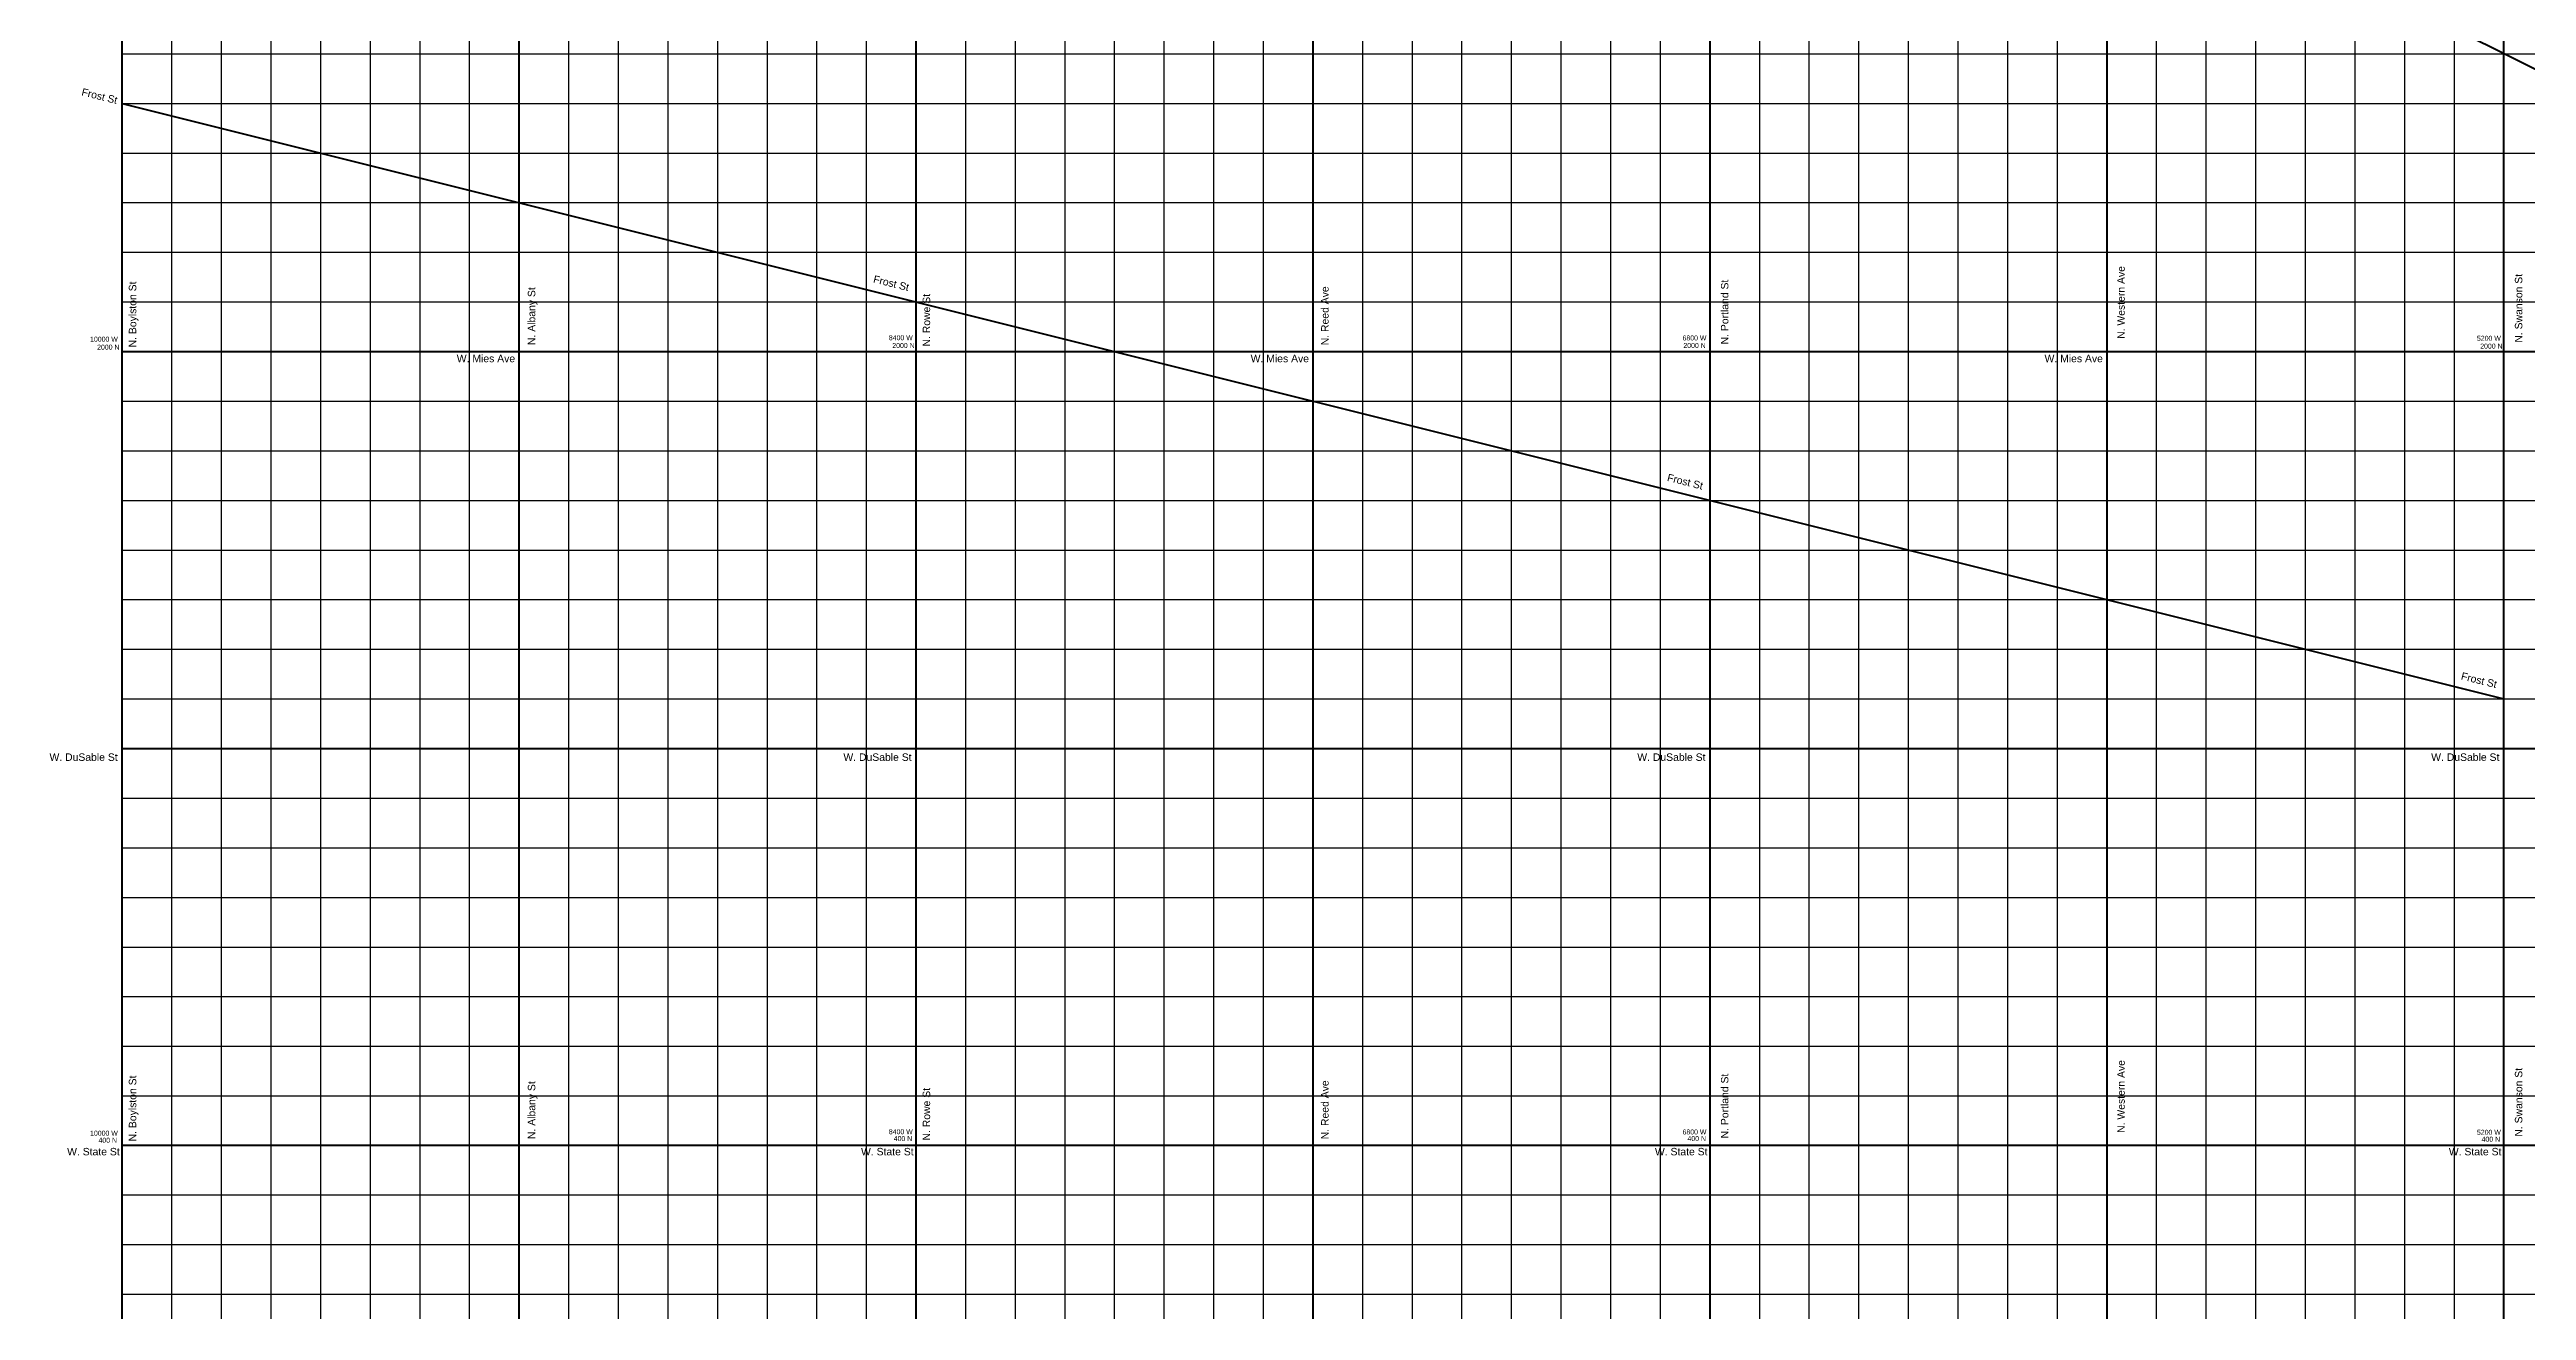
# Model space of a CAD drawing. Header units: inches. Extents: x -196 to 213, y -195 to 213.
# Drawn here: x -194.9 to -95.1, y 9.4 to 60.2 of the extents above; entities that cross this region are included whole.
import ezdxf

# ---------------------------------------------------------------- set-up
doc = ezdxf.new("R2010")
doc.units = ezdxf.units.IN
doc.header["$MEASUREMENT"] = 0
doc.linetypes.add('DASHED2', pattern=[0.375, 0.25, -0.125])
for name, color, linetype, lineweight in [('dia-major-st', 7, 'Continuous', 80), ('streets-major', 7, 'Continuous', 80), ('streets-minor', 7, 'Continuous', 30), ('text', 7, 'Continuous', 30), ('walking-path-major', 7, 'DASHED2', 25)]:
    doc.layers.add(name, color=color, linetype=linetype, lineweight=lineweight)
doc.styles.get("Standard").update_dxf_attribs({"font": 'arial.ttf'})

msp = doc.modelspace()

# ---------------------------------------------------------------- linework, layer by layer
at = {"layer": 'dia-major-st'}
for p, q in [((0, 12), (-192, 108)), ((-192, 58), (-96, 34))]:
    msp.add_line(p, q, dxfattribs=at)
at = {"layer": 'streets-major'}
for p, q in [((-176, -192), (-176, 208)), ((-160, -192), (-160, 208)), ((-144, -192), (-144, 208)), ((-128, -192), (-128, 208)), ((-112, -192), (-112, 208)), ((-96, -192), (-96, 208)), ((-192, 8), (-192, 108)), ((-192, 48), (208, 48)), ((-192, 32), (208, 32)), ((0, 16), (-192, 16))]:
    msp.add_line(p, q, dxfattribs=at)
at = {"layer": 'streets-minor'}
for p, q in [((-190, -192), (-190, 208)), ((-188, -192), (-188, 208)), ((-186, -192), (-186, 208)), ((-184, -192), (-184, 208)), ((-182, -192), (-182, 208)), ((-180, -192), (-180, 208)), ((-178, -192), (-178, 208)), ((-174, -192), (-174, 208)), ((-172, -192), (-172, 208)), ((-170, -192), (-170, 208)), ((-168, -192), (-168, 208)), ((-166, -192), (-166, 208)), ((-164, -192), (-164, 208)), ((-162, -192), (-162, 208)), ((-158, -192), (-158, 208)), ((-156, -192), (-156, 208)), ((-154, -192), (-154, 208)), ((-152, -192), (-152, 208)), ((-150, -192), (-150, 208)), ((-148, -192), (-148, 208)), ((-146, -192), (-146, 208)), ((-142, -192), (-142, 208)), ((-140, -192), (-140, 208)), ((-138, -192), (-138, 208)), ((-136, -192), (-136, 208)), ((-134, -192), (-134, 208)), ((-132, -192), (-132, 208)), ((-130, -192), (-130, 208)), ((-126, -192), (-126, 208)), ((-124, -192), (-124, 208)), ((-122, -192), (-122, 208)), ((-120, -192), (-120, 208)), ((-118, -192), (-118, 208)), ((-116, -192), (-116, 208)), ((-114, -192), (-114, 208)), ((-110, -192), (-110, 208)), ((-108, -192), (-108, 208)), ((-106, -192), (-106, 208)), ((-104, -192), (-104, 208)), ((-102, -192), (-102, 208)), ((-100, -192), (-100, 208)), ((-98, -192), (-98, 208)), ((-192, 60), (208, 60)), ((-192, 58), (208, 58)), ((-192, 56), (208, 56)), ((-192, 54), (208, 54)), ((-192, 52), (208, 52)), ((-192, 50), (208, 50)), ((-192, 46), (208, 46)), ((-192, 44), (208, 44)), ((-192, 42), (208, 42)), ((-192, 40), (208, 40)), ((-192, 38), (208, 38)), ((-192, 36), (208, 36)), ((-192, 34), (208, 34)), ((-192, 30), (208, 30)), ((-192, 28), (208, 28)), ((-192, 26), (208, 26)), ((-192, 24), (208, 24)), ((-192, 22), (208, 22)), ((-192, 20), (208, 20)), ((-192, 18), (208, 18)), ((0, 14), (-192, 14)), ((0, 12), (-192, 12)), ((0, 10), (-192, 10))]:
    msp.add_line(p, q, dxfattribs=at)

# ---------------------------------------------------------------- texts
at = {"layer": 'text'}
for s, rotation, p in [('Frost St', 346, (-193.664, 58.33)), ('Frost St', 346, (-161.754, 50.79)), ('N. Western Ave', 90, (-111.285, 48.51)), ('N. Swanson St', 90, (-95.262, 48.358)), ('N. Boylston St', 90, (-191.437, 48.167)), ('N. Albany St', 90, (-175.354, 48.262)), ('N. Rowe St', 90, (-159.437, 48.202)), ('N. Reed Ave', 90, (-143.377, 48.252)), ('N. Portland St', 90, (-127.262, 48.287)), ('Frost St', 346, (-129.754, 42.79)), ('Frost St', 346, (-97.754, 34.79)), ('N. Western Ave', 90, (-111.285, 16.51)), ('N. Swanson St', 90, (-95.262, 16.358)), ('N. Boylston St', 90, (-191.437, 16.167)), ('N. Albany St', 90, (-175.354, 16.262)), ('N. Rowe St', 90, (-159.437, 16.202)), ('N. Reed Ave', 90, (-143.377, 16.252)), ('N. Portland St', 90, (-127.262, 16.287))]:
    msp.add_text(s, height=0.3, rotation=rotation, dxfattribs=at).set_placement(p)
for s, height, p in [('10000 W', 0.2, (-193.299, 48.398)), ('2000 N', 0.2, (-193.015, 48.077)), ('8400 W', 0.2, (-161.102, 48.456)), ('2000 N', 0.2, (-160.962, 48.143)), ('6800 W', 0.2, (-129.11, 48.447)), ('2000 N', 0.2, (-129.077, 48.144)), ('5200 W', 0.2, (-97.09, 48.434)), ('2000 N', 0.2, (-96.959, 48.118)), ('W. Mies Ave', 0.3, (-178.518, 47.569)), ('W. Mies Ave', 0.3, (-146.518, 47.569)), ('W. Mies Ave', 0.3, (-114.518, 47.569)), ('W. DuSable St', 0.3, (-194.934, 31.503)), ('W. DuSable St', 0.3, (-162.934, 31.503)), ('W. DuSable St', 0.3, (-130.934, 31.503)), ('W. DuSable St', 0.3, (-98.934, 31.503)), ('10000 W', 0.2, (-193.299, 16.398)), ('400 N', 0.2, (-192.958, 16.115)), ('8400 W', 0.2, (-161.102, 16.456)), ('400 N', 0.2, (-160.905, 16.181)), ('6800 W', 0.2, (-129.11, 16.447)), ('400 N', 0.2, (-128.911, 16.182)), ('5200 W', 0.2, (-97.09, 16.434)), ('400 N', 0.2, (-96.902, 16.156))]:
    msp.add_text(s, height=height, dxfattribs=at).set_placement(p)
at = {"layer": 'walking-path-major'}
for p in [(-194.223, 15.605), (-162.223, 15.605), (-130.223, 15.605), (-98.223, 15.605)]:
    msp.add_text('W. State St', height=0.3, dxfattribs=at).set_placement(p)

doc.saveas('drawing.dxf')
